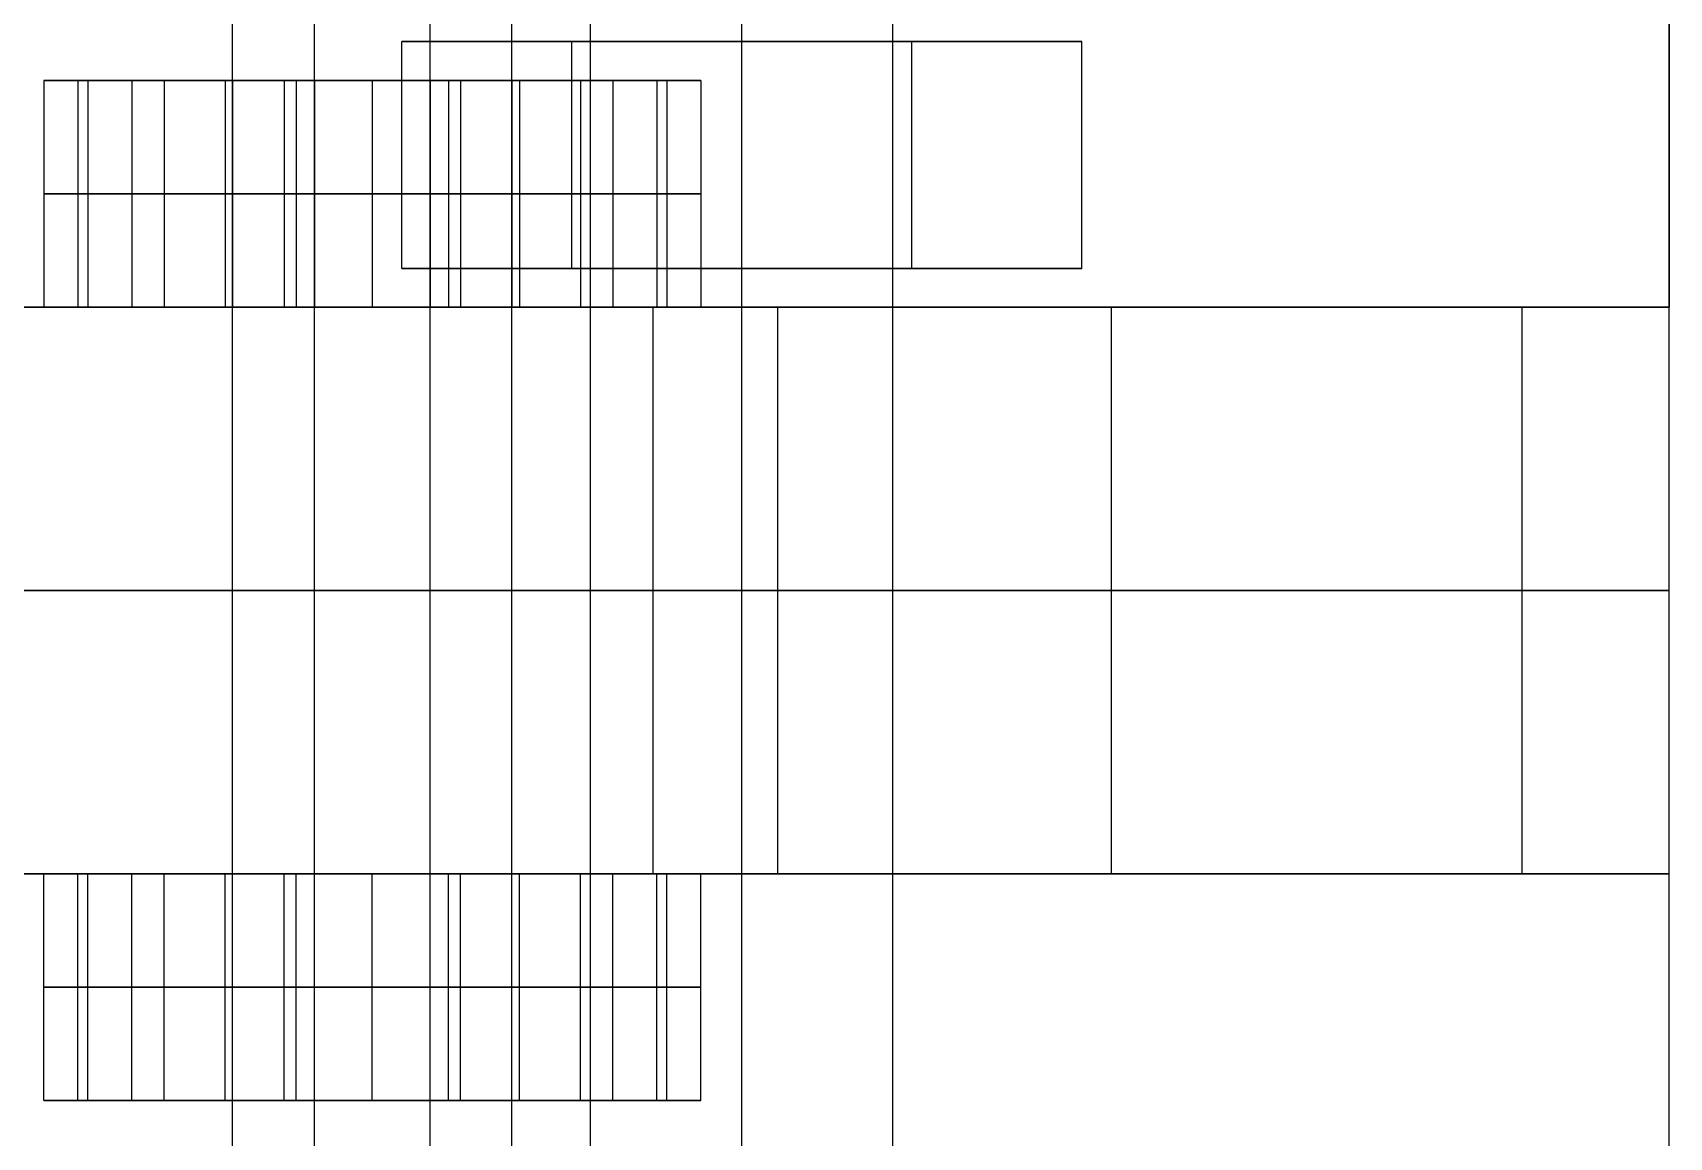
# Model space of a CAD drawing. Header units: millimetres. Extents: x -170 to 170, y -1654 to 210.
# Drawn here: x 109.69 to 153, y -80 to -50.76 of the extents above; entities that cross this region are included whole.
import ezdxf

# ---------------------------------------------------------------- set-up
doc = ezdxf.new("R2010")
doc.units = ezdxf.units.MM
doc.header["$MEASUREMENT"] = 0
doc.layers.add('V1', color=7, linetype='Continuous', true_color=0x000000)

msp = doc.modelspace()

# ---------------------------------------------------------------- linework, layer by layer
at = {"layer": 'V1'}
for p, q in [((153, -173.028, -7.5), (153, -13.028, -7.5)), ((110.885, -52.028, 205.841), (114.679, -52.028, 205.841)), ((112.315, -52.028, 310.522), (115.851, -52.028, 306.987)), ((113.168, -52.028, 298.647), (115.851, -52.028, 301.33)), ((118.679, -52.028, 214.841), (118.679, -52.028, 209.841)), ((118.679, -52.028, 201.841), (118.679, -52.028, 196.841)), ((121.508, -52.028, 306.987), (124.191, -52.028, 309.67)), ((121.508, -52.028, 301.33), (125.043, -52.028, 297.795)), ((122.679, -52.028, 205.841), (126.473, -52.028, 205.841)), ((-153, -58.028, 25), (153, -58.028, 25)), ((108.159, -58.028, 241.483), (153, -58.028, 241.483)), ((110.885, -58.028, 205.841), (114.679, -58.028, 205.841)), ((112.315, -58.028, 310.522), (115.851, -58.028, 306.987)), ((113.168, -58.028, 298.647), (115.851, -58.028, 301.33)), ((118.679, -58.028, 214.841), (118.679, -58.028, 209.841)), ((118.679, -58.028, 201.841), (118.679, -58.028, 196.841)), ((121.508, -58.028, 306.987), (124.191, -58.028, 309.67)), ((121.508, -58.028, 301.33), (125.043, -58.028, 297.795)), ((122.679, -58.028, 205.841), (126.473, -58.028, 205.841)), ((110.885, -73.028, 205.841), (114.679, -73.028, 205.841)), ((112.315, -73.028, 310.522), (115.851, -73.028, 306.987)), ((113.168, -73.028, 298.647), (115.851, -73.028, 301.33)), ((118.679, -73.028, 214.841), (118.679, -73.028, 209.841)), ((118.679, -73.028, 201.841), (118.679, -73.028, 196.841)), ((121.508, -73.028, 306.987), (124.191, -73.028, 309.67)), ((121.508, -73.028, 301.33), (125.043, -73.028, 297.795)), ((122.679, -73.028, 205.841), (126.473, -73.028, 205.841)), ((110.885, -79.028, 205.841), (114.679, -79.028, 205.841)), ((112.315, -79.028, 310.522), (115.851, -79.028, 306.987)), ((113.168, -79.028, 298.647), (115.851, -79.028, 301.33)), ((118.679, -79.028, 214.841), (118.679, -79.028, 209.841)), ((118.679, -79.028, 201.841), (118.679, -79.028, 196.841)), ((121.508, -79.028, 306.987), (124.191, -79.028, 309.67)), ((121.508, -79.028, 301.33), (125.043, -79.028, 297.795)), ((122.679, -79.028, 205.841), (126.473, -79.028, 205.841))]:
    msp.add_line(p, q, dxfattribs=at)
for points in [[(124.457, -82.948, 255), (124.457, -45.974, 255), (124.457, -9, 255)], [(128.457, -88, 251), (128.457, -48.5, 251), (128.457, -9, 251)], [(128.457, -88, 259), (128.457, -48.5, 259), (128.457, -9, 259)], [(132.457, -82.948, 255), (132.457, -45.974, 255), (132.457, -9, 255)], [(153, -173.028, -15), (153, -93.028, -15), (153, -13.028, -15)], [(153, -173.028), (153, -93.028), (153, -13.028)], [(114.984, -81.215, 207.372), (114.984, -49.107, 207.372), (114.984, -17, 207.372)], [(114.984, -81.215, 302.628), (114.984, -49.107, 302.628), (114.984, -17, 302.628)], [(117.149, -81.215, 202.146), (117.149, -49.107, 202.146), (117.149, -17, 202.146)], [(117.149, -81.215, 307.854), (117.149, -49.107, 307.854), (117.149, -17, 307.854)], [(120.21, -81.215, 209.537), (120.21, -49.107, 209.537), (120.21, -17, 209.537)], [(120.21, -81.215, 300.463), (120.21, -49.107, 300.463), (120.21, -17, 300.463)], [(122.375, -81.215, 204.311), (122.375, -49.107, 204.311), (122.375, -17, 204.311)], [(122.375, -81.215, 305.689), (122.375, -49.107, 305.689), (122.375, -17, 305.689)], [(153, -43.028), (153, -50.528), (153, -58.028)], [(153, -43.028, 50), (153, -50.528, 50), (153, -58.028, 50)], [(153, -43.028, 25), (153, -50.528, 25), (153, -58.028, 25)], [(119.457, -57, 255), (119.457, -54, 255), (119.457, -51, 255)], [(123.957, -51, 247.206), (121.707, -51, 251.103), (119.457, -51, 255)], [(119.457, -51, 255), (121.707, -51, 258.897), (123.957, -51, 262.794)], [(123.957, -57, 247.206), (123.957, -54, 247.206), (123.957, -51, 247.206)], [(132.957, -51, 247.206), (128.457, -51, 247.206), (123.957, -51, 247.206)], [(123.957, -57, 262.794), (123.957, -54, 262.794), (123.957, -51, 262.794)], [(123.957, -51, 262.794), (128.457, -51, 262.794), (132.957, -51, 262.794)], [(132.957, -57, 247.206), (132.957, -54, 247.206), (132.957, -51, 247.206)], [(137.457, -51, 255), (135.207, -51, 251.103), (132.957, -51, 247.206)], [(132.957, -57, 262.794), (132.957, -54, 262.794), (132.957, -51, 262.794)], [(132.957, -51, 262.794), (135.207, -51, 258.897), (137.457, -51, 255)], [(137.457, -57, 255), (137.457, -54, 255), (137.457, -51, 255)], [(116.35, -52.028, 295.465), (113.168, -52.028, 298.647), (109.986, -52.028, 301.829)], [(109.986, -52.028, 301.829), (109.986, -55.028, 301.829), (109.986, -58.028, 301.829)], [(109.986, -52.028, 301.829), (111.151, -52.028, 306.176), (112.315, -52.028, 310.522)], [(118.679, -52.028, 196.841), (114.782, -52.028, 199.091), (110.885, -52.028, 201.341)], [(110.885, -52.028, 201.341), (110.885, -55.028, 201.341), (110.885, -58.028, 201.341)], [(110.885, -52.028, 201.341), (110.885, -52.028, 205.841), (110.885, -52.028, 210.341)], [(110.885, -52.028, 210.341), (110.885, -55.028, 210.341), (110.885, -58.028, 210.341)], [(110.885, -52.028, 210.341), (114.782, -52.028, 212.591), (118.679, -52.028, 214.841)], [(110.885, -52.028, 205.841), (110.885, -55.028, 205.841), (110.885, -58.028, 205.841)], [(111.151, -52.028, 306.176), (111.151, -55.028, 306.176), (111.151, -58.028, 306.176)], [(112.315, -52.028, 310.522), (112.315, -55.028, 310.522), (112.315, -58.028, 310.522)], [(112.315, -52.028, 310.522), (116.662, -52.028, 311.687), (121.009, -52.028, 312.852)], [(113.168, -52.028, 298.647), (113.168, -55.028, 298.647), (113.168, -58.028, 298.647)], [(114.782, -52.028, 199.091), (114.782, -55.028, 199.091), (114.782, -58.028, 199.091)], [(114.782, -52.028, 212.591), (114.782, -55.028, 212.591), (114.782, -58.028, 212.591)], [(114.984, -52.028, 207.372), (114.984, -55.028, 207.372), (114.984, -58.028, 207.372)], [(114.984, -52.028, 302.628), (114.984, -55.028, 302.628), (114.984, -58.028, 302.628)], [(125.043, -52.028, 297.795), (120.697, -52.028, 296.63), (116.35, -52.028, 295.465)], [(116.35, -52.028, 295.465), (116.35, -55.028, 295.465), (116.35, -58.028, 295.465)], [(116.662, -52.028, 311.687), (116.662, -55.028, 311.687), (116.662, -58.028, 311.687)], [(117.149, -52.028, 202.146), (117.149, -55.028, 202.146), (117.149, -58.028, 202.146)], [(117.149, -52.028, 307.854), (117.149, -55.028, 307.854), (117.149, -58.028, 307.854)], [(118.679, -52.028, 196.841), (118.679, -55.028, 196.841), (118.679, -58.028, 196.841)], [(118.679, -52.028, 214.841), (118.679, -55.028, 214.841), (118.679, -58.028, 214.841)], [(118.679, -52.028, 214.841), (122.576, -52.028, 212.591), (126.473, -52.028, 210.341)], [(126.473, -52.028, 201.341), (122.576, -52.028, 199.091), (118.679, -52.028, 196.841)], [(120.21, -52.028, 209.537), (120.21, -55.028, 209.537), (120.21, -58.028, 209.537)], [(120.21, -52.028, 300.463), (120.21, -55.028, 300.463), (120.21, -58.028, 300.463)], [(120.697, -52.028, 296.63), (120.697, -55.028, 296.63), (120.697, -58.028, 296.63)], [(121.009, -52.028, 312.852), (121.009, -55.028, 312.852), (121.009, -58.028, 312.852)], [(121.009, -52.028, 312.852), (124.191, -52.028, 309.67), (127.373, -52.028, 306.488)], [(122.375, -52.028, 204.311), (122.375, -55.028, 204.311), (122.375, -58.028, 204.311)], [(122.375, -52.028, 305.689), (122.375, -55.028, 305.689), (122.375, -58.028, 305.689)], [(122.576, -52.028, 212.591), (122.576, -55.028, 212.591), (122.576, -58.028, 212.591)], [(122.576, -52.028, 199.091), (122.576, -55.028, 199.091), (122.576, -58.028, 199.091)], [(124.191, -52.028, 309.67), (124.191, -55.028, 309.67), (124.191, -58.028, 309.67)], [(125.043, -52.028, 297.795), (125.043, -55.028, 297.795), (125.043, -58.028, 297.795)], [(127.373, -52.028, 306.488), (126.208, -52.028, 302.141), (125.043, -52.028, 297.795)], [(126.208, -52.028, 302.141), (126.208, -55.028, 302.141), (126.208, -58.028, 302.141)], [(126.473, -52.028, 210.341), (126.473, -55.028, 210.341), (126.473, -58.028, 210.341)], [(126.473, -52.028, 210.341), (126.473, -52.028, 205.841), (126.473, -52.028, 201.341)], [(126.473, -52.028, 201.341), (126.473, -55.028, 201.341), (126.473, -58.028, 201.341)], [(126.473, -52.028, 205.841), (126.473, -55.028, 205.841), (126.473, -58.028, 205.841)], [(127.373, -52.028, 306.488), (127.373, -55.028, 306.488), (127.373, -58.028, 306.488)], [(116.35, -55.028, 295.465), (113.168, -55.028, 298.647), (109.986, -55.028, 301.829)], [(109.986, -55.028, 301.829), (111.151, -55.028, 306.176), (112.315, -55.028, 310.522)], [(118.679, -55.028, 196.841), (114.782, -55.028, 199.091), (110.885, -55.028, 201.341)], [(110.885, -55.028, 201.341), (110.885, -55.028, 205.841), (110.885, -55.028, 210.341)], [(110.885, -55.028, 210.341), (114.782, -55.028, 212.591), (118.679, -55.028, 214.841)], [(112.315, -55.028, 310.522), (116.662, -55.028, 311.687), (121.009, -55.028, 312.852)], [(125.043, -55.028, 297.795), (120.697, -55.028, 296.63), (116.35, -55.028, 295.465)], [(118.679, -55.028, 214.841), (122.576, -55.028, 212.591), (126.473, -55.028, 210.341)], [(126.473, -55.028, 201.341), (122.576, -55.028, 199.091), (118.679, -55.028, 196.841)], [(121.009, -55.028, 312.852), (124.191, -55.028, 309.67), (127.373, -55.028, 306.488)], [(127.373, -55.028, 306.488), (126.208, -55.028, 302.141), (125.043, -55.028, 297.795)], [(126.473, -55.028, 210.341), (126.473, -55.028, 205.841), (126.473, -55.028, 201.341)], [(123.957, -57, 247.206), (121.707, -57, 251.103), (119.457, -57, 255)], [(119.457, -57, 255), (121.707, -57, 258.897), (123.957, -57, 262.794)], [(132.957, -57, 247.206), (128.457, -57, 247.206), (123.957, -57, 247.206)], [(123.957, -57, 262.794), (128.457, -57, 262.794), (132.957, -57, 262.794)], [(137.457, -57, 255), (135.207, -57, 251.103), (132.957, -57, 247.206)], [(132.957, -57, 262.794), (135.207, -57, 258.897), (137.457, -57, 255)], [(-153, -58.028), (0, -58.028), (153, -58.028)], [(153, -58.028, 50), (0, -58.028, 50), (-153, -58.028, 50)], [(153, -58.028), (0, -58.028), (-153, -58.028)], [(116.35, -58.028, 295.465), (113.168, -58.028, 298.647), (109.986, -58.028, 301.829)], [(109.986, -58.028, 301.829), (111.151, -58.028, 306.176), (112.315, -58.028, 310.522)], [(118.679, -58.028, 196.841), (114.782, -58.028, 199.091), (110.885, -58.028, 201.341)], [(110.885, -58.028, 201.341), (110.885, -58.028, 205.841), (110.885, -58.028, 210.341)], [(110.885, -58.028, 210.341), (114.782, -58.028, 212.591), (118.679, -58.028, 214.841)], [(112.315, -58.028, 310.522), (116.662, -58.028, 311.687), (121.009, -58.028, 312.852)], [(114.984, -73.028, 302.628), (114.984, -65.528, 302.628), (114.984, -58.028, 302.628)], [(114.984, -73.028, 207.372), (114.984, -65.528, 207.372), (114.984, -58.028, 207.372)], [(125.043, -58.028, 297.795), (120.697, -58.028, 296.63), (116.35, -58.028, 295.465)], [(117.148, -73.028, 202.146), (117.148, -65.528, 202.146), (117.148, -58.028, 202.146)], [(117.149, -73.028, 307.854), (117.149, -65.528, 307.854), (117.149, -58.028, 307.854)], [(118.679, -58.028, 214.841), (122.576, -58.028, 212.591), (126.473, -58.028, 210.341)], [(126.473, -58.028, 201.341), (122.576, -58.028, 199.091), (118.679, -58.028, 196.841)], [(120.21, -73.028, 300.463), (120.21, -65.528, 300.463), (120.21, -58.028, 300.463)], [(120.21, -73.028, 209.537), (120.21, -65.528, 209.537), (120.21, -58.028, 209.537)], [(121.009, -58.028, 312.852), (124.191, -58.028, 309.67), (127.373, -58.028, 306.488)], [(122.375, -73.028, 305.689), (122.375, -65.528, 305.689), (122.375, -58.028, 305.689)], [(122.375, -73.028, 204.311), (122.375, -65.528, 204.311), (122.375, -58.028, 204.311)], [(124.457, -73.028, 255), (124.457, -65.528, 255), (124.457, -58.028, 255)], [(127.373, -58.028, 306.488), (126.208, -58.028, 302.141), (125.043, -58.028, 297.795)], [(126.112, -73.028, 420.366), (126.112, -65.528, 420.366), (126.112, -58.028, 420.366)], [(126.473, -58.028, 210.341), (126.473, -58.028, 205.841), (126.473, -58.028, 201.341)], [(128.457, -73.028, 251), (128.457, -65.528, 251), (128.457, -58.028, 251)], [(128.457, -73.028, 259), (128.457, -65.528, 259), (128.457, -58.028, 259)], [(129.415, -73.028, 395.839), (129.415, -65.528, 395.839), (129.415, -58.028, 395.839)], [(132.457, -73.028, 255), (132.457, -65.528, 255), (132.457, -58.028, 255)], [(138.24, -73.028, 436.269), (138.24, -65.528, 436.269), (138.24, -58.028, 436.269)], [(149.108, -73.028, 423.086), (149.108, -65.528, 423.086), (149.108, -58.028, 423.086)], [(153, -58.028), (153, -58.028, 25), (153, -58.028, 50)], [(153, -73.028, 406.451), (153, -65.528, 406.451), (153, -58.028, 406.451)], [(153, -73.028), (153, -65.528), (153, -58.028)], [(153, -73.028, 255), (153, -65.528, 255), (153, -58.028, 255)], [(153, -65.528), (0, -65.528), (-153, -65.528)], [(153, -73.028), (121.789, -73.028), (90.577, -73.028)], [(108.159, -73.028, 241.483), (130.579, -73.028, 241.483), (153, -73.028, 241.483)], [(109.986, -79.028, 301.829), (109.986, -76.028, 301.829), (109.986, -73.028, 301.829)], [(116.35, -73.028, 295.465), (113.168, -73.028, 298.647), (109.986, -73.028, 301.829)], [(109.986, -73.028, 301.829), (111.151, -73.028, 306.176), (112.315, -73.028, 310.522)], [(110.885, -79.028, 201.341), (110.885, -76.028, 201.341), (110.885, -73.028, 201.341)], [(118.679, -73.028, 196.841), (114.782, -73.028, 199.091), (110.885, -73.028, 201.341)], [(110.885, -79.028, 210.341), (110.885, -76.028, 210.341), (110.885, -73.028, 210.341)], [(110.885, -73.028, 201.341), (110.885, -73.028, 205.841), (110.885, -73.028, 210.341)], [(110.885, -73.028, 210.341), (114.782, -73.028, 212.591), (118.679, -73.028, 214.841)], [(110.885, -79.028, 205.841), (110.885, -76.028, 205.841), (110.885, -73.028, 205.841)], [(111.151, -79.028, 306.176), (111.151, -76.028, 306.176), (111.151, -73.028, 306.176)], [(112.315, -79.028, 310.522), (112.315, -76.028, 310.522), (112.315, -73.028, 310.522)], [(112.315, -73.028, 310.522), (116.662, -73.028, 311.687), (121.009, -73.028, 312.852)], [(113.168, -79.028, 298.647), (113.168, -76.028, 298.647), (113.168, -73.028, 298.647)], [(114.782, -79.028, 199.091), (114.782, -76.028, 199.091), (114.782, -73.028, 199.091)], [(114.782, -79.028, 212.591), (114.782, -76.028, 212.591), (114.782, -73.028, 212.591)], [(114.984, -79.028, 207.372), (114.984, -76.028, 207.372), (114.984, -73.028, 207.372)], [(114.984, -79.028, 302.628), (114.984, -76.028, 302.628), (114.984, -73.028, 302.628)], [(116.35, -79.028, 295.465), (116.35, -76.028, 295.465), (116.35, -73.028, 295.465)], [(125.043, -73.028, 297.795), (120.697, -73.028, 296.63), (116.35, -73.028, 295.465)], [(116.662, -79.028, 311.687), (116.662, -76.028, 311.687), (116.662, -73.028, 311.687)], [(117.149, -79.028, 202.146), (117.149, -76.028, 202.146), (117.149, -73.028, 202.146)], [(117.149, -79.028, 307.854), (117.149, -76.028, 307.854), (117.149, -73.028, 307.854)], [(118.679, -79.028, 196.841), (118.679, -76.028, 196.841), (118.679, -73.028, 196.841)], [(118.679, -79.028, 214.841), (118.679, -76.028, 214.841), (118.679, -73.028, 214.841)], [(118.679, -73.028, 214.841), (122.576, -73.028, 212.591), (126.473, -73.028, 210.341)], [(126.473, -73.028, 201.341), (122.576, -73.028, 199.091), (118.679, -73.028, 196.841)], [(120.21, -79.028, 209.537), (120.21, -76.028, 209.537), (120.21, -73.028, 209.537)], [(120.21, -79.028, 300.463), (120.21, -76.028, 300.463), (120.21, -73.028, 300.463)], [(120.697, -79.028, 296.63), (120.697, -76.028, 296.63), (120.697, -73.028, 296.63)], [(121.009, -79.028, 312.852), (121.009, -76.028, 312.852), (121.009, -73.028, 312.852)], [(121.009, -73.028, 312.852), (124.191, -73.028, 309.67), (127.373, -73.028, 306.488)], [(122.375, -79.028, 204.311), (122.375, -76.028, 204.311), (122.375, -73.028, 204.311)], [(122.375, -79.028, 305.689), (122.375, -76.028, 305.689), (122.375, -73.028, 305.689)], [(122.576, -79.028, 212.591), (122.576, -76.028, 212.591), (122.576, -73.028, 212.591)], [(122.576, -79.028, 199.091), (122.576, -76.028, 199.091), (122.576, -73.028, 199.091)], [(124.191, -79.028, 309.67), (124.191, -76.028, 309.67), (124.191, -73.028, 309.67)], [(125.043, -79.028, 297.795), (125.043, -76.028, 297.795), (125.043, -73.028, 297.795)], [(127.373, -73.028, 306.488), (126.208, -73.028, 302.141), (125.043, -73.028, 297.795)], [(126.208, -79.028, 302.141), (126.208, -76.028, 302.141), (126.208, -73.028, 302.141)], [(126.473, -79.028, 210.341), (126.473, -76.028, 210.341), (126.473, -73.028, 210.341)], [(126.473, -79.028, 201.341), (126.473, -76.028, 201.341), (126.473, -73.028, 201.341)], [(126.473, -73.028, 210.341), (126.473, -73.028, 205.841), (126.473, -73.028, 201.341)], [(126.473, -79.028, 205.841), (126.473, -76.028, 205.841), (126.473, -73.028, 205.841)], [(127.373, -79.028, 306.488), (127.373, -76.028, 306.488), (127.373, -73.028, 306.488)], [(116.35, -76.028, 295.465), (113.168, -76.028, 298.647), (109.986, -76.028, 301.829)], [(109.986, -76.028, 301.829), (111.151, -76.028, 306.176), (112.315, -76.028, 310.522)], [(118.679, -76.028, 196.841), (114.782, -76.028, 199.091), (110.885, -76.028, 201.341)], [(110.885, -76.028, 201.341), (110.885, -76.028, 205.841), (110.885, -76.028, 210.341)], [(110.885, -76.028, 210.341), (114.782, -76.028, 212.591), (118.679, -76.028, 214.841)], [(112.315, -76.028, 310.522), (116.662, -76.028, 311.687), (121.009, -76.028, 312.852)], [(125.043, -76.028, 297.795), (120.697, -76.028, 296.63), (116.35, -76.028, 295.465)], [(118.679, -76.028, 214.841), (122.576, -76.028, 212.591), (126.473, -76.028, 210.341)], [(126.473, -76.028, 201.341), (122.576, -76.028, 199.091), (118.679, -76.028, 196.841)], [(121.009, -76.028, 312.852), (124.191, -76.028, 309.67), (127.373, -76.028, 306.488)], [(127.373, -76.028, 306.488), (126.208, -76.028, 302.141), (125.043, -76.028, 297.795)], [(126.473, -76.028, 210.341), (126.473, -76.028, 205.841), (126.473, -76.028, 201.341)], [(116.35, -79.028, 295.465), (113.168, -79.028, 298.647), (109.986, -79.028, 301.829)], [(109.986, -79.028, 301.829), (111.151, -79.028, 306.176), (112.315, -79.028, 310.522)], [(118.679, -79.028, 196.841), (114.782, -79.028, 199.091), (110.885, -79.028, 201.341)], [(110.885, -79.028, 201.341), (110.885, -79.028, 205.841), (110.885, -79.028, 210.341)], [(110.885, -79.028, 210.341), (114.782, -79.028, 212.591), (118.679, -79.028, 214.841)], [(112.315, -79.028, 310.522), (116.662, -79.028, 311.687), (121.009, -79.028, 312.852)], [(125.043, -79.028, 297.795), (120.697, -79.028, 296.63), (116.35, -79.028, 295.465)], [(118.679, -79.028, 214.841), (122.576, -79.028, 212.591), (126.473, -79.028, 210.341)], [(126.473, -79.028, 201.341), (122.576, -79.028, 199.091), (118.679, -79.028, 196.841)], [(121.009, -79.028, 312.852), (124.191, -79.028, 309.67), (127.373, -79.028, 306.488)], [(127.373, -79.028, 306.488), (126.208, -79.028, 302.141), (125.043, -79.028, 297.795)], [(126.473, -79.028, 210.341), (126.473, -79.028, 205.841), (126.473, -79.028, 201.341)]]:
    msp.add_open_spline(points, degree=2, dxfattribs=at)
for points, weights, knots in [([(117.149, -52.028, 202.146), (120.844, -52.028, 200.615), (122.375, -52.028, 204.311), (123.905, -52.028, 208.006), (120.21, -52.028, 209.537), (116.514, -52.028, 211.068), (114.984, -52.028, 207.372), (113.453, -52.028, 203.677), (117.149, -52.028, 202.146)], [0.999999860338, 0.707106851018, 1, 0.707106781187, 1, 0.707106781187, 1, 0.707106851018, 0.999999860338], [-25.132741, -25.132741, -25.132741, -18.849557, -18.849557, -12.566371, -12.566371, -6.283185, -6.283185, 0, 0, 0]), ([(120.21, -52.028, 300.463), (123.905, -52.028, 301.994), (122.375, -52.028, 305.689), (120.844, -52.028, 309.385), (117.149, -52.028, 307.854), (113.453, -52.028, 306.323), (114.984, -52.028, 302.628), (116.514, -52.028, 298.932), (120.21, -52.028, 300.463)], [0.999999860338, 0.707106851018, 1, 0.707106781187, 1, 0.707106781187, 1, 0.707106851018, 0.999999860338], [-25.132741, -25.132741, -25.132741, -18.849557, -18.849557, -12.566371, -12.566371, -6.283185, -6.283185, 0, 0, 0]), ([(104.888, -58.028, 392.535), (118.803, -58.028, 381.923), (129.415, -58.028, 395.839), (140.027, -58.028, 409.754), (126.112, -58.028, 420.366)], [1, 0.707106781187, 1, 0.707106781187, 1], [-144.556859, -144.556859, -144.556859, -117.067923, -117.067923, -89.578988, -89.578988, -89.578988]), ([(120.21, -58.028, 300.463), (123.905, -58.028, 301.994), (122.375, -58.028, 305.689), (120.844, -58.028, 309.385), (117.149, -58.028, 307.854), (113.453, -58.028, 306.323), (114.984, -58.028, 302.628), (116.514, -58.028, 298.932), (120.21, -58.028, 300.463)], [1, 0.707106781187, 1, 0.707106781187, 1, 0.707106781187, 1, 0.707106781187, 1], [1514.726638, 1514.726638, 1514.726638, 1521.009824, 1521.009824, 1527.293009, 1527.293009, 1533.576194, 1533.576194, 1539.85938, 1539.85938, 1539.85938]), ([(117.148, -58.028, 202.146), (120.844, -58.028, 200.615), (122.375, -58.028, 204.311), (123.905, -58.028, 208.006), (120.21, -58.028, 209.537), (116.514, -58.028, 211.068), (114.984, -58.028, 207.372), (113.453, -58.028, 203.677), (117.148, -58.028, 202.146)], [0.999999860338, 0.707106851018, 1, 0.707106781187, 1, 0.707106781187, 1, 0.707106781187, 1], [1564.992121, 1564.992121, 1564.992121, 1571.275305, 1571.275305, 1577.558491, 1577.558491, 1583.841676, 1583.841676, 1590.124862, 1590.124862, 1590.124862]), ([(117.149, -58.028, 202.146), (120.844, -58.028, 200.615), (122.375, -58.028, 204.311), (123.905, -58.028, 208.006), (120.21, -58.028, 209.537), (116.514, -58.028, 211.068), (114.984, -58.028, 207.372), (113.453, -58.028, 203.677), (117.149, -58.028, 202.146)], [1, 0.707106781187, 1, 0.707106781187, 1, 0.707106781187, 1, 0.707106781187, 1], [-25.132741, -25.132741, -25.132741, -18.849556, -18.849556, -12.566371, -12.566371, -6.283185, -6.283185, 0, 0, 0]), ([(120.21, -58.028, 300.463), (123.905, -58.028, 301.994), (122.375, -58.028, 305.689), (120.844, -58.028, 309.385), (117.149, -58.028, 307.854), (113.453, -58.028, 306.323), (114.984, -58.028, 302.628), (116.514, -58.028, 298.932), (120.21, -58.028, 300.463)], [1, 0.707106781187, 1, 0.707106781187, 1, 0.707106781187, 1, 0.707106781187, 1], [-25.132741, -25.132741, -25.132741, -18.849556, -18.849556, -12.566371, -12.566371, -6.283185, -6.283185, 0, 0, 0]), ([(128.457, -58.028, 251), (132.457, -58.028, 251), (132.457, -58.028, 255), (132.457, -58.028, 259), (128.457, -58.028, 259), (124.457, -58.028, 259), (124.457, -58.028, 255), (124.457, -58.028, 251), (128.457, -58.028, 251)], [1, 0.707106781187, 1, 0.707106781187, 1, 0.707106781187, 1, 0.707106781187, 1], [1539.85938, 1539.85938, 1539.85938, 1546.142565, 1546.142565, 1552.42575, 1552.42575, 1558.708935, 1558.708935, 1564.992121, 1564.992121, 1564.992121]), ([(104.888, -65.528, 392.535), (118.803, -65.528, 381.923), (129.415, -65.528, 395.839), (140.027, -65.528, 409.754), (126.112, -65.528, 420.366)], [1, 0.707106781187, 1, 0.707106781187, 1], [-144.556859, -144.556859, -144.556859, -117.067923, -117.067923, -89.578988, -89.578988, -89.578988]), ([(120.21, -65.528, 300.463), (123.905, -65.528, 301.994), (122.375, -65.528, 305.689), (120.844, -65.528, 309.385), (117.149, -65.528, 307.854), (113.453, -65.528, 306.323), (114.984, -65.528, 302.628), (116.514, -65.528, 298.932), (120.21, -65.528, 300.463)], [1, 0.707106781187, 1, 0.707106781187, 1, 0.707106781187, 1, 0.707106781187, 1], [1514.726638, 1514.726638, 1514.726638, 1521.009824, 1521.009824, 1527.293009, 1527.293009, 1533.576194, 1533.576194, 1539.85938, 1539.85938, 1539.85938]), ([(117.148, -65.528, 202.146), (120.844, -65.528, 200.615), (122.375, -65.528, 204.311), (123.905, -65.528, 208.006), (120.21, -65.528, 209.537), (116.514, -65.528, 211.068), (114.984, -65.528, 207.372), (113.453, -65.528, 203.677), (117.148, -65.528, 202.146)], [0.999999860338, 0.707106851018, 1, 0.707106781187, 1, 0.707106781187, 1, 0.707106781187, 1], [1564.992121, 1564.992121, 1564.992121, 1571.275305, 1571.275305, 1577.558491, 1577.558491, 1583.841676, 1583.841676, 1590.124862, 1590.124862, 1590.124862]), ([(128.457, -65.528, 251), (132.457, -65.528, 251), (132.457, -65.528, 255), (132.457, -65.528, 259), (128.457, -65.528, 259), (124.457, -65.528, 259), (124.457, -65.528, 255), (124.457, -65.528, 251), (128.457, -65.528, 251)], [1, 0.707106781187, 1, 0.707106781187, 1, 0.707106781187, 1, 0.707106781187, 1], [1539.85938, 1539.85938, 1539.85938, 1546.142565, 1546.142565, 1552.42575, 1552.42575, 1558.708935, 1558.708935, 1564.992121, 1564.992121, 1564.992121]), ([(104.888, -73.028, 392.535), (118.803, -73.028, 381.923), (129.415, -73.028, 395.839), (140.027, -73.028, 409.754), (126.112, -73.028, 420.366)], [1, 0.707106781187, 1, 0.707106781187, 1], [-144.556859, -144.556859, -144.556859, -117.067923, -117.067923, -89.578988, -89.578988, -89.578988]), ([(120.21, -73.028, 300.463), (123.905, -73.028, 301.994), (122.375, -73.028, 305.689), (120.844, -73.028, 309.385), (117.149, -73.028, 307.854), (113.453, -73.028, 306.323), (114.984, -73.028, 302.628), (116.514, -73.028, 298.932), (120.21, -73.028, 300.463)], [1, 0.707106781187, 1, 0.707106781187, 1, 0.707106781187, 1, 0.707106781187, 1], [1514.726638, 1514.726638, 1514.726638, 1521.009824, 1521.009824, 1527.293009, 1527.293009, 1533.576194, 1533.576194, 1539.85938, 1539.85938, 1539.85938]), ([(117.148, -73.028, 202.146), (120.844, -73.028, 200.615), (122.375, -73.028, 204.311), (123.905, -73.028, 208.006), (120.21, -73.028, 209.537), (116.514, -73.028, 211.068), (114.984, -73.028, 207.372), (113.453, -73.028, 203.677), (117.148, -73.028, 202.146)], [0.999999860338, 0.707106851018, 1, 0.707106781187, 1, 0.707106781187, 1, 0.707106781187, 1], [1564.992121, 1564.992121, 1564.992121, 1571.275305, 1571.275305, 1577.558491, 1577.558491, 1583.841676, 1583.841676, 1590.124862, 1590.124862, 1590.124862]), ([(117.149, -73.028, 202.146), (120.844, -73.028, 200.615), (122.375, -73.028, 204.311), (123.905, -73.028, 208.006), (120.21, -73.028, 209.537), (116.514, -73.028, 211.068), (114.984, -73.028, 207.372), (113.453, -73.028, 203.677), (117.149, -73.028, 202.146)], [1, 0.707106781187, 1, 0.707106781187, 1, 0.707106781187, 1, 0.707106781187, 1], [-25.132741, -25.132741, -25.132741, -18.849556, -18.849556, -12.566371, -12.566371, -6.283185, -6.283185, 0, 0, 0]), ([(120.21, -73.028, 300.463), (123.905, -73.028, 301.994), (122.375, -73.028, 305.689), (120.844, -73.028, 309.385), (117.149, -73.028, 307.854), (113.453, -73.028, 306.323), (114.984, -73.028, 302.628), (116.514, -73.028, 298.932), (120.21, -73.028, 300.463)], [1, 0.707106781187, 1, 0.707106781187, 1, 0.707106781187, 1, 0.707106781187, 1], [-25.132741, -25.132741, -25.132741, -18.849556, -18.849556, -12.566371, -12.566371, -6.283185, -6.283185, 0, 0, 0]), ([(128.457, -73.028, 251), (132.457, -73.028, 251), (132.457, -73.028, 255), (132.457, -73.028, 259), (128.457, -73.028, 259), (124.457, -73.028, 259), (124.457, -73.028, 255), (124.457, -73.028, 251), (128.457, -73.028, 251)], [1, 0.707106781187, 1, 0.707106781187, 1, 0.707106781187, 1, 0.707106781187, 1], [1539.85938, 1539.85938, 1539.85938, 1546.142565, 1546.142565, 1552.42575, 1552.42575, 1558.708935, 1558.708935, 1564.992121, 1564.992121, 1564.992121]), ([(117.149, -79.028, 202.146), (120.844, -79.028, 200.615), (122.375, -79.028, 204.311), (123.905, -79.028, 208.006), (120.21, -79.028, 209.537), (116.514, -79.028, 211.068), (114.984, -79.028, 207.372), (113.453, -79.028, 203.677), (117.149, -79.028, 202.146)], [0.999999860338, 0.707106851018, 1, 0.707106781187, 1, 0.707106781187, 1, 0.707106851018, 0.999999860338], [-25.132741, -25.132741, -25.132741, -18.849557, -18.849557, -12.566371, -12.566371, -6.283185, -6.283185, 0, 0, 0]), ([(120.21, -79.028, 300.463), (123.905, -79.028, 301.994), (122.375, -79.028, 305.689), (120.844, -79.028, 309.385), (117.149, -79.028, 307.854), (113.453, -79.028, 306.323), (114.984, -79.028, 302.628), (116.514, -79.028, 298.932), (120.21, -79.028, 300.463)], [0.999999860338, 0.707106851018, 1, 0.707106781187, 1, 0.707106781187, 1, 0.707106851018, 0.999999860338], [-25.132741, -25.132741, -25.132741, -18.849557, -18.849557, -12.566371, -12.566371, -6.283185, -6.283185, 0, 0, 0])]:
    msp.add_rational_spline(points, weights, degree=2, knots=knots, dxfattribs=at)
for points, weights in [([(0, -58.028, 482.967), (77.007, -58.028, 482.967), (138.24, -58.028, 436.269)], [1, 0.947405821803, 1]), ([(126.112, -58.028, 420.366), (70.251, -58.028, 462.967), (0, -58.028, 462.967)], [1, 0.947405821801, 1]), ([(138.24, -58.028, 436.269), (153, -58.028, 425.013), (153, -58.028, 406.451)], [1, 0.896215739868, 1]), ([(0, -65.528, 482.967), (77.007, -65.528, 482.967), (138.24, -65.528, 436.269)], [1, 0.947405821803, 1]), ([(126.112, -65.528, 420.366), (70.251, -65.528, 462.967), (0, -65.528, 462.967)], [1, 0.947405821801, 1]), ([(138.24, -65.528, 436.269), (153, -65.528, 425.013), (153, -65.528, 406.451)], [1, 0.896215739868, 1]), ([(0, -73.028, 482.967), (77.007, -73.028, 482.967), (138.24, -73.028, 436.269)], [1, 0.947405821803, 1]), ([(126.112, -73.028, 420.366), (70.251, -73.028, 462.967), (0, -73.028, 462.967)], [1, 0.947405821801, 1]), ([(138.24, -73.028, 436.269), (153, -73.028, 425.013), (153, -73.028, 406.451)], [1, 0.896215739868, 1])]:
    msp.add_rational_spline(points, weights, degree=2, dxfattribs=at)
for points in [[(153, -58.028, 406.451), (153, -58.028, 330.725), (153, -58.028, 255), (153, -58.028, 127.5), (153, -58.028)], [(153, -65.528, 406.451), (153, -65.528, 330.725), (153, -65.528, 255), (153, -65.528, 127.5), (153, -65.528)], [(153, -73.028, 406.451), (153, -73.028, 330.725), (153, -73.028, 255), (153, -73.028, 127.5), (153, -73.028)]]:
    msp.add_open_spline(points, degree=2, knots=[-1448.114286, -1448.114286, -1448.114286, -1296.663676, -1296.663676, -1041.663676, -1041.663676, -1041.663676], dxfattribs=at)

doc.saveas('drawing.dxf')
